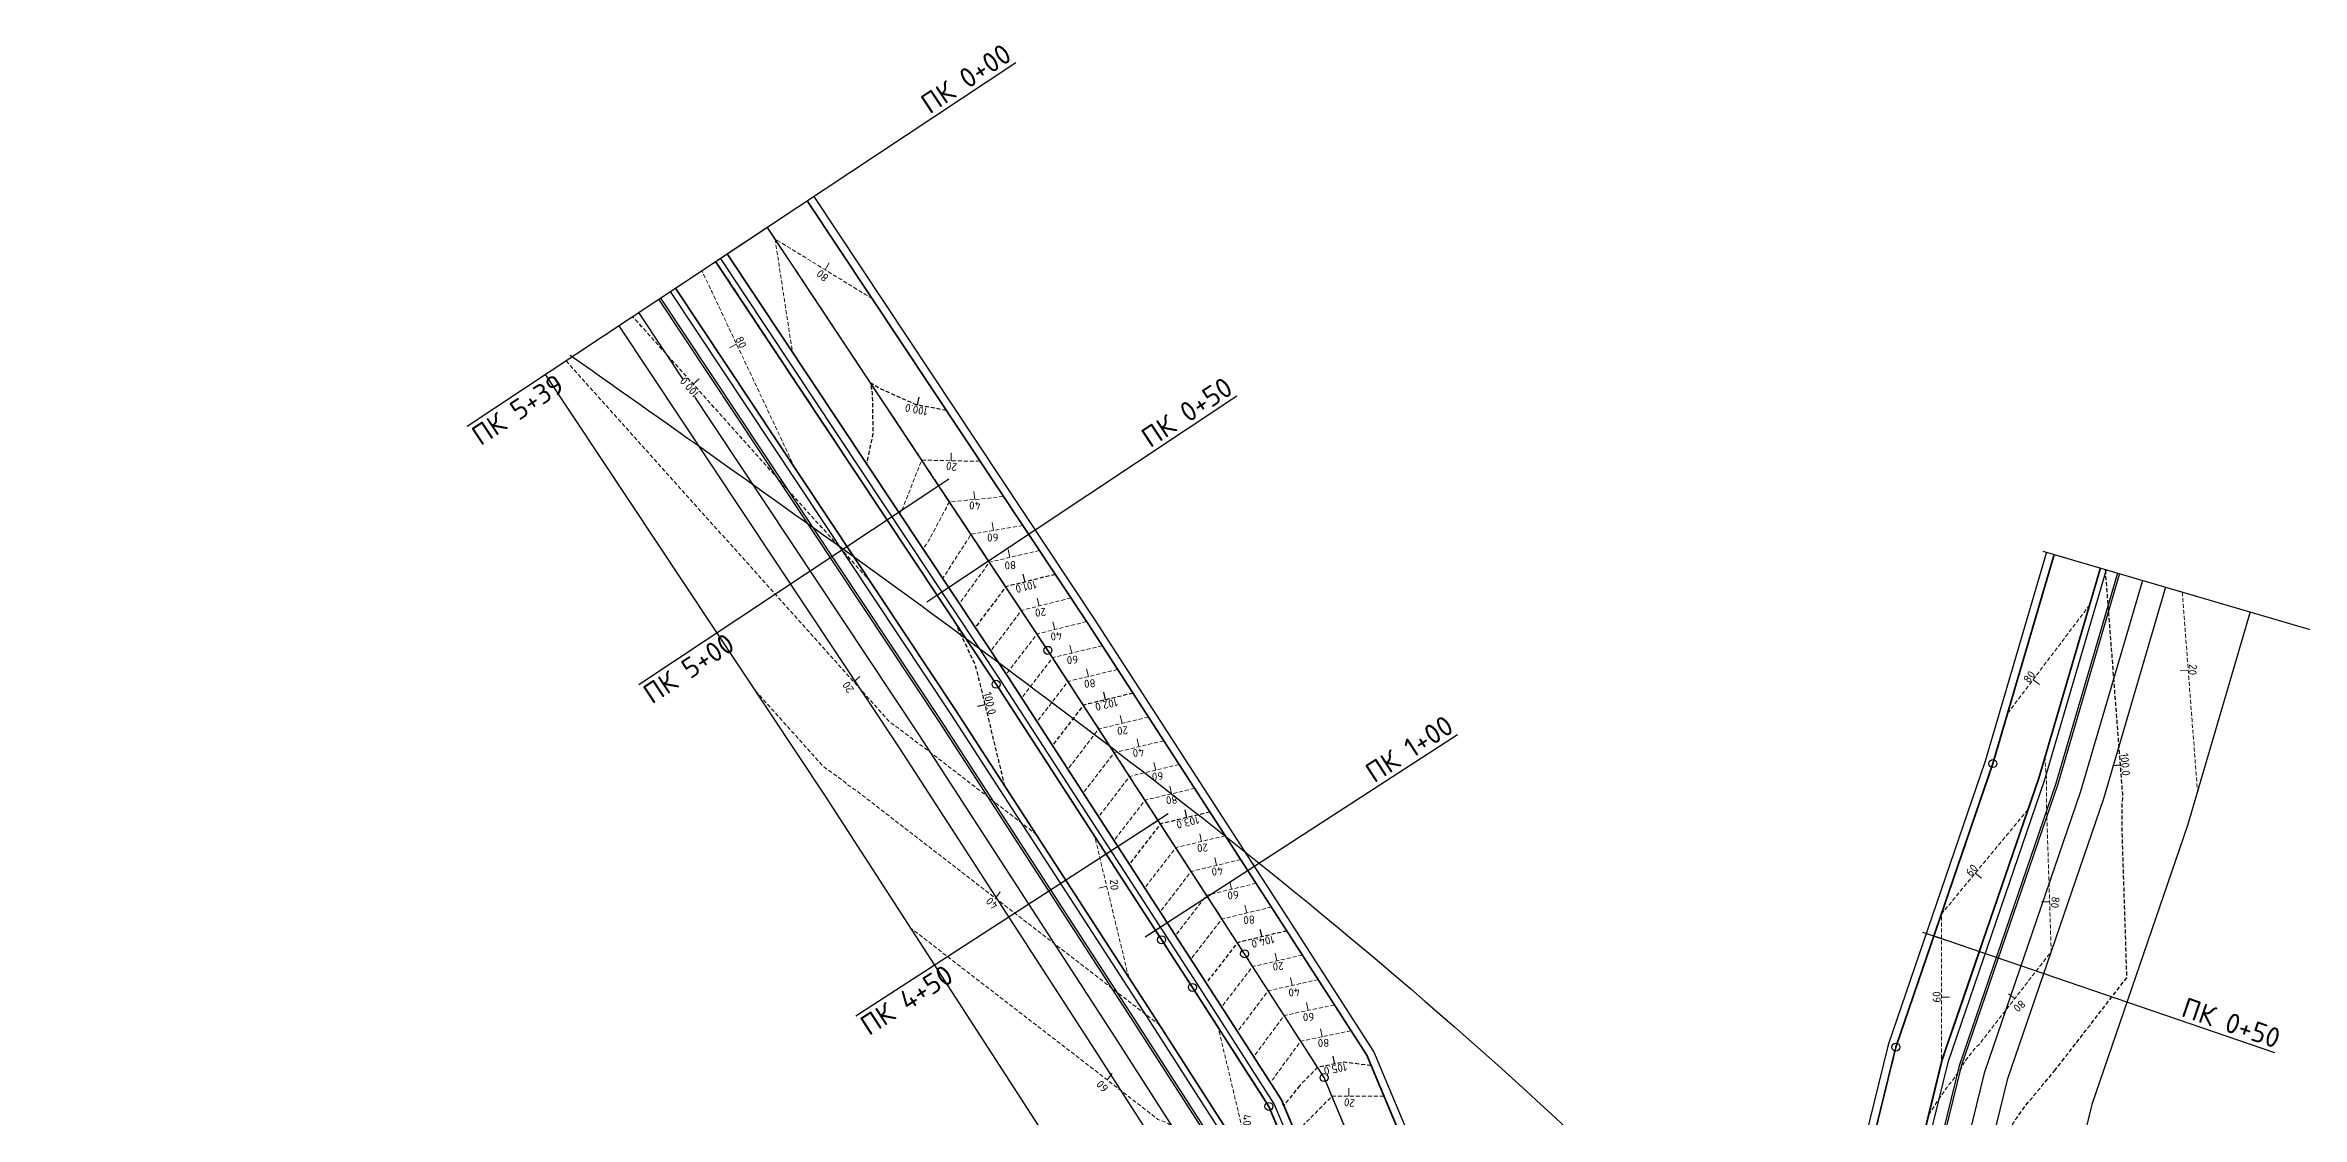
# Model space of a CAD drawing. Header units: metres. Extents: x 3746 to 7161, y 2134 to 3394.
# Drawn here: x 4019.7 to 4301.7, y 2498.9 to 2632.8 of the extents above; entities that cross this region are included whole.
import ezdxf

# ---------------------------------------------------------------- set-up
doc = ezdxf.new("R2010")
doc.units = ezdxf.units.M
for name, pattern in [('ACAD_ISO04W100', [30, 24, -3, 0, -3]), ('CENTER', [2, 1.25, -0.25, 0.25, -0.25]), ('DASHED', [0.75, 0.5, -0.25]), ('HIDDEN', [0.375, 0.25, -0.125])]:
    doc.linetypes.add(name, pattern=pattern)
for name, color, linetype in [('C-ROAD-CORR', 5, 'Continuous'), ('C-ROAD-LINE', 1, 'Continuous'), ('C-TOPO-MAJR', 9, 'Continuous'), ('C-TOPO-MAJR-N', 92, 'Continuous'), ('C-TOPO-MINR', 8, 'Continuous'), ('C-TOPO-MINR-N', 7, 'Continuous'), ('дорога', 7, 'Continuous'), ('Трасса съезд на бров.просп-C-ROAD-TEXT', 11, 'Continuous'), ('Трасса съезд на будивельныкив-C-ROAD-TEXT', 11, 'Continuous'), ('Трасса_естакада-C-ROAD-TEXT', 11, 'Continuous')]:
    doc.layers.add(name, color=color, linetype=linetype)
doc.layers.add('горизонталі', color=160, linetype='Continuous', lineweight=25)
doc.styles.add('СПДС', font='isocpeur.ttf')

# ---------------------------------------------------------------- blocks, each defined once
blk = doc.blocks.new('AeccTickCircle')
blk.add_circle((0, 0), 1)

msp = doc.modelspace()

# ---------------------------------------------------------------- linework, layer by layer
at = {"layer": 'C-ROAD-CORR', "color": 5, "linetype": 'Continuous', "lineweight": -3}
msp.add_polyline3d([(4276.565, 2567.48, 99.837), (4275.157, 2562.683, 99.799), (4273.748, 2557.885, 99.761), (4272.339, 2553.088, 99.723), (4270.931, 2548.29, 99.685), (4269.522, 2543.493, 99.647), (4268.891, 2541.343, 99.63), (4267.916, 2538.479, 99.61), (4266.296, 2533.748, 99.572), (4264.677, 2529.018, 99.534), (4263.057, 2524.288, 99.496), (4262.376, 2522.3, 99.48), (4261.437, 2519.557, 99.5), (4259.817, 2514.827, 99.534), (4258.197, 2510.097, 99.568), (4256.765, 2505.917, 99.599), (4256.701, 2505.656, 99.6), (4256.755, 2505.873, 99.603), (4255.564, 2501.017, 99.637), (4254.373, 2496.161, 99.671)], dxfattribs=at)
at = {"layer": 'C-ROAD-CORR', "color": 7, "linetype": 'HIDDEN', "lineweight": -3}
msp.add_polyline3d([(4276.565, 2567.48, 99.787), (4275.157, 2562.683, 99.749), (4273.748, 2557.885, 99.711), (4272.339, 2553.088, 99.673), (4270.931, 2548.29, 99.635), (4269.522, 2543.493, 99.597), (4268.891, 2541.343, 99.58), (4267.916, 2538.479, 99.56), (4266.296, 2533.748, 99.522), (4264.677, 2529.018, 99.484), (4263.057, 2524.288, 99.446), (4262.376, 2522.3, 99.43), (4261.437, 2519.557, 99.45), (4259.817, 2514.827, 99.484), (4258.197, 2510.097, 99.518), (4256.765, 2505.917, 99.549), (4256.701, 2505.656, 99.55), (4256.755, 2505.873, 99.553), (4255.564, 2501.017, 99.587), (4254.373, 2496.161, 99.621)], dxfattribs=at)
at = {"layer": 'C-ROAD-LINE', "color": 7, "linetype": 'CENTER', "lineweight": 30, "flags": 128}
for points in [[(4240.522, 2336.545), (4212.521, 2412.326), (4202.508, 2443.828), (4189.783, 2479.391), (4179.544, 2503.805), (4169.608, 2519.27), (4145.038, 2557.189), (4109.967, 2610.041)], [(4103.506, 2605.762), (4138.554, 2552.945), (4159.232, 2521.032), (4163.093, 2515.073), (4172.656, 2500.19), (4182.553, 2476.59), (4195.162, 2441.353), (4205.226, 2409.713), (4207.898, 2397.016), (4207.891, 2372.924)], [(4270.808, 2569.17), (4263.134, 2543.033), (4251.002, 2507.607), (4242.278, 2472.036), (4235.791, 2445.353), (4228.555, 2411.332)]]:
    msp.add_lwpolyline(points, dxfattribs=at)
at = {"layer": 'C-TOPO-MAJR-N', "color": 7, "linetype": 'DASHED', "lineweight": 30, "flags": 128}
for points, elevation in [([(4122.849, 2565.761), (4120.137, 2568.784), (4120.133, 2568.789), (4120.132, 2568.789), (4120.024, 2568.91), (4116.762, 2572.546), (4116.758, 2572.55), (4116.758, 2572.55), (4113.738, 2575.916), (4113.387, 2576.307), (4113.387, 2576.308), (4113.383, 2576.312), (4113.005, 2576.734), (4110.013, 2580.069), (4110.009, 2580.072), (4110.009, 2580.073), (4109.495, 2580.646), (4106.638, 2583.83), (4106.638, 2583.831), (4106.634, 2583.835), (4105.985, 2584.558), (4103.264, 2587.592), (4103.261, 2587.595), (4103.26, 2587.596), (4102.476, 2588.47), (4099.889, 2591.353), (4099.886, 2591.356), (4099.885, 2591.357), (4098.966, 2592.382), (4096.515, 2595.114), (4096.512, 2595.118), (4096.511, 2595.119), (4094.241, 2597.649), (4093.14, 2598.876)], 100), ([(4132.356, 2587.154), (4130.303, 2587.548), (4128.559, 2587.882), (4126.864, 2588.633), (4124.024, 2589.892), (4123.282, 2590.348), (4123.256, 2590.364), (4123.147, 2590.431), (4122.864, 2590.605), (4122.934, 2590.15), (4123.058, 2589.339), (4123.07, 2589.26), (4123.126, 2586.154), (4123.16, 2584.3), (4122.356, 2580.52)], 100), ([(4145.943, 2566.678), (4140.109, 2565.213), (4139.77, 2565.128), (4139.559, 2564.849), (4135.944, 2560.043)], 101), ([(4270.835, 2504.647), (4271.011, 2504.874), (4271.482, 2505.482), (4271.512, 2505.52), (4271.522, 2505.533), (4271.677, 2505.733), (4272.13, 2506.317), (4272.63, 2506.962), (4272.778, 2507.152), (4272.92, 2507.336), (4273.426, 2507.987), (4273.95, 2508.663), (4274.074, 2508.822), (4274.193, 2508.976), (4274.721, 2509.658), (4274.754, 2509.7), (4274.761, 2509.709), (4275.275, 2510.372), (4275.369, 2510.493), (4275.466, 2510.617), (4276.017, 2511.328), (4276.588, 2512.065), (4276.665, 2512.163), (4277.248, 2512.915), (4277.312, 2512.998), (4277.908, 2513.766), (4277.96, 2513.833), (4277.997, 2513.881), (4278, 2513.885), (4278.047, 2513.945), (4278.608, 2514.669), (4278.647, 2514.719), (4279.256, 2515.504), (4279.861, 2516.284), (4279.878, 2516.306), (4279.877, 2516.347), (4279.876, 2516.348), (4279.876, 2516.378), (4279.842, 2517.417), (4279.841, 2517.468), (4279.808, 2518.486), (4279.806, 2518.547), (4279.806, 2518.552), (4279.804, 2518.621), (4279.774, 2519.555), (4279.743, 2520.511), (4279.739, 2520.623), (4279.736, 2520.74), (4279.705, 2521.692), (4279.676, 2522.607), (4279.671, 2522.761), (4279.666, 2522.921), (4279.637, 2523.83), (4279.635, 2523.884), (4279.634, 2523.895), (4279.629, 2524.067), (4279.602, 2524.898), (4279.596, 2525.102), (4279.568, 2525.967), (4279.541, 2526.799), (4279.534, 2527.036), (4279.526, 2527.283), (4279.499, 2528.105), (4279.474, 2528.894), (4279.465, 2529.173), (4279.465, 2529.191), (4279.463, 2529.239), (4279.44, 2529.96), (4279.431, 2530.242), (4279.407, 2530.99), (4279.397, 2531.311), (4279.373, 2532.038), (4279.362, 2532.38), (4279.34, 2533.086), (4279.328, 2533.448), (4279.316, 2533.826), (4279.294, 2534.517), (4279.293, 2534.541), (4279.292, 2534.583), (4279.297, 2535.223), (4279.295, 2535.598), (4279.293, 2536.012), (4279.29, 2536.656), (4279.287, 2537.277), (4279.285, 2537.714), (4279.285, 2537.753), (4279.285, 2537.806), (4279.383, 2538.802), (4279.351, 2539.223), (4279.314, 2539.702), (4279.269, 2540.289), (4279.257, 2540.451), (4279.242, 2540.639), (4279.214, 2541.016), (4279.188, 2541.355), (4279.148, 2541.878), (4279.106, 2542.422), (4279.066, 2542.944), (4279.024, 2543.488), (4278.981, 2544.054), (4278.943, 2544.554), (4278.906, 2545.035), (4278.861, 2545.62), (4278.849, 2545.773), (4278.834, 2545.97), (4278.803, 2546.381), (4278.779, 2546.686), (4278.731, 2547.317), (4278.698, 2547.753), (4278.648, 2548.405), (4278.616, 2548.819), (4278.564, 2549.493), (4278.534, 2549.885), (4278.481, 2550.581), (4278.453, 2550.951), (4278.444, 2551.069), (4278.426, 2551.301), (4278.408, 2551.537), (4278.371, 2552.017), (4278.315, 2552.757), (4278.29, 2553.083), (4278.231, 2553.844), (4278.208, 2554.15), (4278.148, 2554.932), (4278.126, 2555.216), (4278.105, 2555.488), (4278.045, 2556.282), (4278.024, 2556.549), (4278.018, 2556.631), (4278.005, 2556.797), (4277.963, 2557.348), (4277.898, 2558.196), (4277.881, 2558.414), (4277.865, 2558.624), (4277.8, 2559.481), (4277.732, 2560.372), (4277.718, 2560.547), (4277.705, 2560.715), (4277.636, 2561.613), (4277.633, 2561.662), (4277.61, 2561.962), (4277.562, 2562.591), (4277.555, 2562.679), (4277.482, 2563.635), (4277.473, 2563.745), (4277.398, 2564.723), (4277.392, 2564.811), (4277.315, 2565.811), (4277.31, 2565.878), (4277.232, 2566.899), (4277.228, 2566.944), (4277.227, 2566.958), (4277.202, 2567.293)], 100), ([(4139.658, 2540.207), (4138.495, 2545.027), (4137.797, 2547.919), (4137.251, 2550.179), (4137.107, 2550.815), (4136.863, 2551.822), (4136.86, 2551.834), (4136.854, 2551.856), (4136.609, 2552.825), (4135.982, 2555.303), (4133.871, 2559.782), (4133.828, 2559.874), (4133.513, 2560.542)], 100), ([(4155.664, 2551.825), (4155.591, 2551.808), (4149.474, 2550.343), (4148.299, 2548.816), (4145.593, 2545.3)], 102), ([(4165.281, 2536.983), (4160.229, 2535.774), (4159.091, 2535.501), (4156.655, 2532.335), (4155.21, 2530.458)], 103), ([(4174.909, 2522.12), (4174.309, 2521.979), (4173.925, 2521.889), (4173.624, 2521.818), (4173.545, 2521.8), (4173.496, 2521.805), (4173.484, 2521.802), (4170.161, 2521.007), (4168.708, 2520.659), (4165.678, 2516.749), (4165.713, 2516.767), (4165.705, 2516.757), (4165.655, 2516.692), (4165.432, 2516.432), (4165.19, 2516.121), (4164.813, 2515.634)], 104), ([(4185.422, 2505.303), (4182.012, 2505.717), (4182.012, 2505.717), (4181.339, 2505.587), (4178.729, 2505.074), (4176.494, 2502.798)], 105), ([(4248.143, 2470.76), (4248.456, 2471.249), (4248.46, 2471.254), (4248.463, 2471.259), (4248.801, 2471.787), (4248.806, 2471.794), (4249.03, 2472.144), (4249.047, 2472.169), (4249.601, 2473.033), (4249.628, 2473.075), (4250.172, 2473.923), (4250.209, 2473.981), (4250.742, 2474.813), (4251.257, 2475.615), (4251.313, 2475.703), (4251.347, 2475.756), (4251.654, 2476.235), (4251.857, 2476.55), (4251.883, 2476.592), (4252.378, 2477.363), (4252.454, 2477.482), (4252.533, 2477.605), (4253.025, 2478.372), (4253.499, 2479.111), (4253.595, 2479.261), (4253.695, 2479.417), (4254.166, 2480.151), (4254.44, 2480.578), (4254.507, 2480.684), (4254.554, 2480.756), (4254.736, 2481.041), (4255.18, 2481.733), (4255.307, 2481.93), (4255.439, 2482.135), (4255.878, 2482.82), (4256.02, 2483.041), (4256.448, 2483.71), (4256.601, 2483.947), (4257.019, 2484.599), (4257.262, 2484.979), (4257.36, 2485.132), (4257.522, 2485.383), (4257.59, 2485.489), (4257.983, 2486.102), (4258.16, 2486.379), (4258.543, 2486.976), (4258.731, 2487.269), (4259.104, 2487.85), (4259.301, 2488.158), (4259.664, 2488.724), (4259.872, 2489.048), (4260, 2489.247), (4260.213, 2489.58), (4260.354, 2489.8), (4260.443, 2489.938), (4260.785, 2490.472), (4261.013, 2490.827), (4261.249, 2491.195), (4261.584, 2491.717), (4261.906, 2492.22), (4262.154, 2492.607), (4262.467, 2493.094), (4262.725, 2493.496), (4262.907, 2493.781), (4263.066, 2494.029), (4263.187, 2494.216), (4263.296, 2494.386), (4263.574, 2494.819), (4263.866, 2495.276), (4264.148, 2495.716), (4264.437, 2496.165), (4264.709, 2496.59), (4265.007, 2497.055), (4265.269, 2497.464), (4265.578, 2497.945), (4265.768, 2498.241), (4265.92, 2498.477), (4266.059, 2498.677), (4266.166, 2498.83), (4266.522, 2499.341), (4266.779, 2499.71), (4267.147, 2500.239), (4270.835, 2504.647)], 100), ([(4176.494, 2502.798), (4174.508, 2500.298), (4174.322, 2500.628), (4174.358, 2500.451)], 105)]:
    msp.add_lwpolyline(points, dxfattribs=dict(at, elevation=elevation))
at = {"layer": 'C-TOPO-MINR-N', "color": 7, "linetype": 'DASHED', "lineweight": 5, "flags": 128}
for points, elevation in [([(4123.093, 2601.113), (4122.447, 2601.51), (4122.198, 2601.663), (4119.06, 2603.591), (4117.502, 2604.548), (4115.672, 2605.672), (4112.807, 2607.433), (4110.934, 2608.584), (4111.266, 2606.411), (4111.476, 2605.043), (4112.1, 2600.964), (4112.834, 2596.168), (4112.934, 2595.516), (4113.092, 2594.481)], 99.8), ([(4113.408, 2579.989), (4112.659, 2581.577), (4112.568, 2581.771), (4112.451, 2582.019), (4110.413, 2586.342), (4109.997, 2587.225), (4108.258, 2590.913), (4107.543, 2592.431), (4106.104, 2595.484), (4105.089, 2597.637), (4103.949, 2600.055), (4103.058, 2601.946), (4101.796, 2604.623), (4101.795, 2604.625), (4101.795, 2604.626)], 99.8), ([(4084.808, 2593.347), (4087.617, 2590.215), (4088.178, 2589.59), (4088.182, 2589.586), (4088.182, 2589.585), (4088.789, 2588.909), (4091.553, 2585.828), (4091.556, 2585.825), (4091.557, 2585.824), (4092.298, 2584.997), (4094.927, 2582.067), (4094.93, 2582.064), (4094.931, 2582.062), (4095.808, 2581.085), (4098.302, 2578.305), (4098.303, 2578.304), (4098.306, 2578.301), (4099.318, 2577.173), (4101.676, 2574.544), (4101.679, 2574.541), (4101.68, 2574.54), (4102.827, 2573.261), (4105.051, 2570.783), (4105.052, 2570.781), (4105.055, 2570.778), (4107.114, 2568.483), (4108.426, 2567.021), (4108.428, 2567.018), (4108.43, 2567.017), (4109.846, 2565.437), (4111.8, 2563.26), (4111.802, 2563.257), (4111.804, 2563.255), (4113.356, 2561.525), (4115.175, 2559.498), (4115.177, 2559.496), (4115.179, 2559.494), (4116.866, 2557.613), (4118.549, 2555.737), (4118.551, 2555.735), (4118.553, 2555.732), (4120.375, 2553.701), (4121.924, 2551.975), (4121.926, 2551.973), (4121.928, 2551.971), (4123.361, 2550.373), (4125.298, 2548.214), (4125.3, 2548.213), (4125.303, 2548.21), (4126.345, 2547.456), (4128.106, 2546.123), (4128.124, 2546.109), (4128.154, 2546.057), (4129.047, 2545.387), (4129.442, 2545.119), (4129.483, 2545.087), (4129.502, 2545.073), (4132.644, 2542.646), (4133.636, 2541.879), (4133.649, 2541.869), (4133.696, 2541.833), (4137.259, 2539.08), (4137.831, 2538.639), (4137.883, 2538.598), (4137.891, 2538.592), (4138.361, 2538.229), (4142.025, 2535.399), (4142.083, 2535.354), (4142.085, 2535.352), (4142.205, 2535.259), (4143.524, 2534.24)], 100.2), ([(4136.53, 2580.863), (4136.319, 2580.844), (4135.993, 2580.814), (4129.262, 2580.963), (4128.135, 2578.115), (4126.784, 2574.703), (4126.531, 2574.229)], 100.2), ([(4139.447, 2576.468), (4138.148, 2576.243), (4134.855, 2575.942), (4132.723, 2575.748), (4130.158, 2570.942), (4129.448, 2569.833)], 100.4), ([(4141.882, 2572.797), (4141.707, 2572.767), (4135.421, 2571.682), (4131.98, 2566.314), (4131.883, 2566.163)], 100.6), ([(4143.972, 2569.649), (4140.369, 2568.823), (4137.721, 2568.216), (4134.886, 2564.282), (4133.973, 2563.014)], 100.8), ([(4286.796, 2564.476), (4286.808, 2564.324), (4286.823, 2564.127), (4286.871, 2563.509), (4286.905, 2563.061), (4286.954, 2562.421), (4286.987, 2561.994), (4287.037, 2561.333), (4287.068, 2560.928), (4287.12, 2560.245), (4287.15, 2559.862), (4287.186, 2559.392), (4287.205, 2559.145), (4287.214, 2559.027), (4287.231, 2558.796), (4287.258, 2558.448), (4287.313, 2557.73), (4287.37, 2556.982), (4287.395, 2556.663), (4287.418, 2556.357), (4287.476, 2555.597), (4287.537, 2554.806), (4287.558, 2554.531), (4287.572, 2554.352), (4287.613, 2553.814), (4287.633, 2553.547), (4287.64, 2553.465), (4287.658, 2553.221), (4287.721, 2552.399), (4287.787, 2551.543), (4287.803, 2551.333), (4287.87, 2550.455), (4287.885, 2550.266), (4287.953, 2549.367), (4287.966, 2549.2), (4287.974, 2549.092), (4288.021, 2548.483), (4288.025, 2548.435), (4288.048, 2548.134), (4288.12, 2547.191), (4288.129, 2547.068), (4288.203, 2546.103), (4288.211, 2546.002), (4288.287, 2545.015), (4288.293, 2544.935), (4288.37, 2543.928), (4288.374, 2543.869), (4288.427, 2543.182), (4288.429, 2543.152), (4288.43, 2543.139), (4288.456, 2542.803), (4288.459, 2542.768), (4288.538, 2541.737), (4288.702, 2539.597)], 100.2), ([(4147.899, 2563.73), (4147.153, 2563.543), (4145.52, 2563.133), (4141.725, 2562.181), (4139.373, 2559.054), (4137.894, 2557.105), (4137.894, 2557.105)], 101.2), ([(4264.978, 2549.314), (4265.319, 2549.764), (4265.426, 2549.906), (4267.77, 2553.005), (4268.652, 2554.17), (4270.222, 2556.247), (4271.877, 2558.434), (4275.058, 2562.64), (4275.102, 2562.699), (4275.199, 2562.826)], 99.8), ([(4149.855, 2560.783), (4145.883, 2559.786), (4143.681, 2559.234), (4140.319, 2554.854), (4139.822, 2554.199), (4139.822, 2554.195)], 101.4), ([(4151.817, 2557.762), (4149.304, 2557.16), (4145.627, 2556.28), (4144.589, 2554.932), (4141.746, 2551.237)], 101.6), ([(4153.74, 2554.793), (4149.573, 2553.796), (4148.153, 2553.456), (4147.55, 2553.312), (4146.282, 2551.664), (4144.448, 2549.28), (4143.669, 2548.268)], 101.8), ([(4108.489, 2552.134), (4113.591, 2546.446), (4113.592, 2546.446), (4113.595, 2546.442), (4116.737, 2542.94), (4116.966, 2542.685), (4116.971, 2542.681), (4116.971, 2542.681), (4119.373, 2540.943), (4119.728, 2540.674), (4119.732, 2540.671), (4119.807, 2540.539), (4119.987, 2540.404), (4121.05, 2539.681), (4121.059, 2539.674), (4121.11, 2539.635), (4121.857, 2539.057), (4125.244, 2536.441), (4125.289, 2536.407), (4125.304, 2536.395), (4126.472, 2535.492), (4129.438, 2533.201), (4129.459, 2533.185), (4129.498, 2533.155), (4131.963, 2531.25), (4133.633, 2529.961), (4133.659, 2529.94), (4133.693, 2529.915), (4135.807, 2528.281), (4137.827, 2526.721), (4137.855, 2526.699), (4137.887, 2526.674), (4140.319, 2524.796), (4142.021, 2523.481), (4142.059, 2523.452), (4142.081, 2523.434), (4143.495, 2522.343), (4146.216, 2520.241), (4146.233, 2520.228), (4146.276, 2520.194), (4147.338, 2519.373), (4150.41, 2517.001), (4150.422, 2516.992), (4150.47, 2516.954), (4151.408, 2516.23), (4151.596, 2516.084), (4154.293, 2514.001), (4154.605, 2513.76), (4154.659, 2513.719), (4154.665, 2513.714), (4154.92, 2513.52), (4157.542, 2511.492), (4157.551, 2511.485), (4157.552, 2511.483), (4158.776, 2510.541), (4158.781, 2510.537), (4158.86, 2510.475), (4158.861, 2510.475), (4158.87, 2510.468), (4158.971, 2510.389)], 100.4), ([(4157.587, 2548.857), (4154.543, 2548.128), (4151.397, 2547.375), (4149.425, 2544.812), (4147.516, 2542.332)], 102.2), ([(4159.511, 2545.888), (4153.56, 2544.464), (4153.392, 2544.423), (4153.321, 2544.406), (4153.276, 2544.348), (4153.17, 2544.211), (4150.551, 2540.808), (4149.44, 2539.363)], 102.4), ([(4161.434, 2542.92), (4160.932, 2542.8), (4159.75, 2542.517), (4155.244, 2541.438), (4154.402, 2540.344), (4152.418, 2537.766), (4151.677, 2536.803), (4151.363, 2536.395)], 102.6), ([(4255.102, 2499.136), (4255.292, 2499.432), (4255.295, 2499.437), (4255.852, 2500.306), (4255.866, 2500.327), (4255.874, 2500.34), (4256.207, 2500.859), (4256.216, 2500.872), (4256.453, 2501.212), (4256.48, 2501.251), (4257.066, 2502.092), (4257.106, 2502.148), (4257.679, 2502.971), (4257.798, 2503.061), (4258.371, 2503.864), (4258.92, 2504.635), (4259.119, 2504.915), (4259.431, 2505.381), (4259.447, 2505.534), (4259.437, 2505.57), (4259.466, 2505.569), (4260.016, 2506.294), (4260.547, 2506.994), (4261.061, 2507.67), (4261.374, 2507.886), (4261.886, 2508.546), (4262.022, 2508.722), (4262.03, 2508.733), (4262.062, 2508.773), (4262.531, 2509.378), (4262.67, 2509.557), (4262.823, 2509.754), (4263.317, 2510.392), (4263.795, 2511.007), (4263.965, 2511.227), (4264.142, 2511.455), (4264.613, 2512.062), (4265.067, 2512.648), (4265.261, 2512.898), (4265.273, 2512.913), (4265.301, 2512.949), (4265.489, 2513.192), (4265.909, 2513.733), (4266.34, 2514.289), (4266.556, 2514.568), (4266.781, 2514.857), (4267.204, 2515.403), (4267.44, 2515.708), (4267.852, 2516.238), (4268.1, 2516.558), (4268.5, 2517.073), (4268.515, 2517.094), (4268.54, 2517.125), (4268.901, 2517.591), (4269.147, 2517.909), (4269.522, 2518.391), (4269.795, 2518.744), (4270.067, 2519.095), (4270.417, 2519.546), (4270.417, 2519.565), (4270.416, 2519.588), (4270.397, 2520.192), (4270.382, 2520.657), (4270.362, 2521.282), (4270.347, 2521.726), (4270.346, 2521.752), (4270.345, 2521.792), (4270.326, 2522.399), (4270.313, 2522.794), (4270.3, 2523.2), (4270.279, 2523.863), (4270.257, 2524.554), (4270.245, 2524.932), (4270.233, 2525.295), (4270.21, 2526.001), (4270.187, 2526.735), (4270.176, 2527.069), (4270.175, 2527.09), (4270.174, 2527.135), (4270.151, 2527.845), (4270.142, 2528.138), (4270.117, 2528.916), (4270.107, 2529.207), (4270.098, 2529.487), (4270.073, 2530.276), (4270.047, 2531.097), (4270.039, 2531.344), (4270.031, 2531.583), (4270.005, 2532.413), (4270.003, 2532.465), (4270.003, 2532.479), (4269.996, 2532.682), (4269.97, 2533.482), (4269.964, 2533.678), (4269.936, 2534.551), (4269.93, 2534.726), (4269.902, 2535.619), (4269.897, 2535.774), (4269.868, 2536.688), (4269.837, 2537.639), (4269.833, 2537.757), (4269.831, 2537.816), (4269.831, 2537.823), (4269.832, 2537.93), (4269.828, 2538.819), (4269.823, 2539.8), (4269.823, 2539.877), (4269.823, 2539.951), (4269.818, 2540.935), (4269.818, 2541.023), (4269.818, 2541.028), (4269.827, 2541.116), (4269.756, 2542.04), (4269.675, 2543.092), (4269.674, 2543.106), (4269.648, 2543.453), (4269.647, 2543.456), (4269.647, 2543.461), (4269.619, 2543.823)], 99.8), ([(4163.358, 2539.951), (4159.782, 2539.095), (4157.167, 2538.47), (4155.528, 2536.34), (4153.287, 2533.426)], 102.8), ([(4267.509, 2537.289), (4264.956, 2534.207), (4262.975, 2531.817), (4261.544, 2530.091), (4260.382, 2528.688), (4258.133, 2525.974), (4256.699, 2524.244), (4256.699, 2521.18), (4256.699, 2519.957), (4256.698, 2515.895), (4256.697, 2513.636), (4256.697, 2510.61), (4256.696, 2506.018), (4256.696, 2505.941), (4256.696, 2505.938), (4256.696, 2505.934), (4256.761, 2505.901)], 99.6), ([(4155.123, 2516.34), (4154.773, 2517.79), (4154.699, 2518.095), (4154.661, 2518.254), (4154.348, 2519.552), (4153.562, 2522.809), (4153.104, 2524.704), (4152.6, 2526.793), (4151.861, 2529.856), (4151.639, 2530.778), (4150.879, 2533.923)], 100.2), ([(4167.204, 2534.015), (4163.738, 2533.185), (4161.014, 2532.533), (4160.505, 2531.871), (4159.306, 2530.313), (4157.781, 2528.331), (4157.133, 2527.49)], 103.2), ([(4169.128, 2531.046), (4168.538, 2530.905), (4162.938, 2529.564), (4161.632, 2527.867), (4159.057, 2524.521)], 103.4), ([(4171.051, 2528.078), (4168.215, 2527.399), (4164.861, 2526.596), (4162.758, 2523.863), (4160.98, 2521.553)], 103.6), ([(4172.975, 2525.109), (4171.377, 2524.727), (4167.725, 2523.853), (4167.065, 2523.695), (4166.784, 2523.627), (4166.609, 2523.399), (4166.195, 2522.861), (4162.899, 2518.591)], 103.8), ([(4172.273, 2485.59), (4170.212, 2488.291), (4170.209, 2488.294), (4170.147, 2488.363), (4169.389, 2489.2), (4169.335, 2489.26), (4166.948, 2491.9), (4166.592, 2492.294), (4166.291, 2492.357), (4165.583, 2493.105), (4163.7, 2494.583), (4163.582, 2494.676), (4163.562, 2494.691), (4162.914, 2495.363), (4162.744, 2495.869), (4159.871, 2498.199), (4158.811, 2498.557), (4158.784, 2498.579), (4158.732, 2498.619), (4157.173, 2499.833), (4154.629, 2501.814), (4154.585, 2501.848), (4154.55, 2501.875), (4152.436, 2503.521), (4150.447, 2505.07), (4150.405, 2505.103), (4150.368, 2505.132), (4149.713, 2505.619), (4149.155, 2506.05), (4149.138, 2506.08), (4149.134, 2506.083), (4147.937, 2507.008), (4146.272, 2508.276), (4146.235, 2508.305), (4146.212, 2508.323), (4144.205, 2509.873), (4143.204, 2510.646), (4142.408, 2511.261), (4142.078, 2511.516), (4142.061, 2511.53), (4142.018, 2511.563), (4140.94, 2512.395), (4137.884, 2514.756), (4137.872, 2514.765), (4137.824, 2514.803), (4137.097, 2515.364), (4133.689, 2517.997), (4133.635, 2518.038), (4133.629, 2518.043), (4129.532, 2521.208), (4129.495, 2521.237), (4129.494, 2521.237), (4129.435, 2521.283), (4129.409, 2521.303), (4127.933, 2522.443)], 100.6), ([(4176.839, 2519.117), (4172.29, 2518.066), (4170.628, 2517.682), (4168.452, 2514.854), (4166.743, 2512.631)], 104.2), ([(4178.819, 2516.035), (4176.594, 2515.545), (4172.571, 2514.659), (4170.092, 2511.368), (4168.723, 2509.549)], 104.4), ([(4180.844, 2512.883), (4179.709, 2512.648), (4177.248, 2512.138), (4175.393, 2511.729), (4174.57, 2511.548), (4174.062, 2510.874), (4172.919, 2509.357), (4170.748, 2506.397)], 104.6), ([(4169.192, 2492.934), (4169.095, 2494.581), (4169.283, 2496.842), (4169.191, 2497.964), (4169.106, 2498.323), (4169.063, 2498.504), (4168.958, 2498.947), (4168.896, 2499.206), (4168.231, 2502.009), (4167.673, 2504.363), (4167.367, 2505.651), (4166.449, 2509.52), (4166.421, 2509.639), (4166.325, 2510.044)], 100.4), ([(4182.922, 2509.649), (4182.493, 2509.565), (4178.476, 2508.732), (4176.625, 2508.348), (4173.08, 2503.517), (4172.798, 2503.205), (4172.802, 2503.187)], 104.8), ([(4187.021, 2501.489), (4182.556, 2501.476), (4180.523, 2501.47), (4179.094, 2500.024), (4175.955, 2496.848)], 105.2)]:
    msp.add_lwpolyline(points, dxfattribs=dict(at, elevation=elevation))
at = {"layer": 'C-TOPO-MINR-N', "color": 1, "linetype": 'DASHED', "lineweight": 5, "elevation": 99.6, "flags": 128}
msp.add_lwpolyline([(4256.703, 2505.665), (4256.696, 2505.657), (4256.696, 2505.653), (4256.698, 2505.642)], dxfattribs=at)
at = {"layer": 'дорога', "lineweight": 35, "ltscale": 0.5}
for points in [[(4218.146, 2414.411), (4208.191, 2445.754), (4195.375, 2481.569), (4184.872, 2506.614), (4174.647, 2522.528), (4150.053, 2560.485), (4114.963, 2613.364)], [(4206.89, 2410.251), (4196.82, 2441.913), (4184.185, 2477.224), (4174.211, 2501.008), (4164.564, 2516.022), (4140.018, 2553.905), (4104.965, 2606.729)]]:
    msp.add_lwpolyline(points, dxfattribs=at)
at = {"layer": 'дорога', "ltscale": 0.5}
for points in [[(4219.099, 2414.713), (4209.139, 2446.074), (4196.308, 2481.931), (4185.76, 2507.081), (4175.487, 2523.07), (4150.889, 2561.033), (4115.797, 2613.917)], [(4205.952, 2409.905), (4195.873, 2441.593), (4183.252, 2476.862), (4173.322, 2500.54), (4163.723, 2515.48), (4139.181, 2553.356), (4104.131, 2606.176)]]:
    msp.add_lwpolyline(points, dxfattribs=at)
at = {"layer": 'дорога', "linetype": 'ACAD_ISO04W100'}
msp.add_lwpolyline([(4212.518, 2412.331), (4202.506, 2443.834), (4189.78, 2479.396), (4179.541, 2503.811), (4169.605, 2519.275), (4145.035, 2557.195), (4109.964, 2610.047)], dxfattribs=at)
at = {"layer": 'дорога', "color": 7}
msp.add_lwpolyline([(4395.89, 2423.647), (4404.827, 2405.568, -0.392329), (4388.301, 2366.689), (4282.244, 2318.985), (4282.244, 2318.985, -0.4337263), (4240.522, 2336.545), (4240.522, 2336.545), (4212.521, 2412.326), (4202.508, 2443.828), (4189.783, 2479.391), (4179.544, 2503.805), (4169.608, 2519.27), (4145.038, 2557.189), (4109.967, 2610.041)], format="xyb", dxfattribs=at)
at = {"layer": 'дорога', "lineweight": 35, "ltscale": 0.5}
msp.add_lwpolyline([(4198.23, 2357.596), (4198.23, 2357.596, 0.2886609), (4207.891, 2372.924), (4207.898, 2397.016), (4205.226, 2409.713), (4195.162, 2441.353), (4182.553, 2476.59), (4172.656, 2500.19), (4163.093, 2515.073), (4138.554, 2552.945), (4103.506, 2605.762)], format="xyb", dxfattribs=at)
at = {"layer": 'дорога', "ltscale": 0.5}
msp.add_lwpolyline([(3977.755, 2257.818), (4106.114, 2319.428, 0.0243199), (4107.567, 2320.214), (4133.647, 2336.017, -0.0245951), (4135.118, 2336.812), (4189.916, 2363.04, 0.2913645), (4199.576, 2378.538), (4199.407, 2396.091), (4196.996, 2407.544), (4187.108, 2438.632), (4174.627, 2473.513), (4165.104, 2496.219), (4155.951, 2510.465), (4131.446, 2548.284), (4096.424, 2601.062)], format="xyb", dxfattribs=at)
at = {"layer": 'дорога'}
for points in [[(4096.632, 2601.2), (4131.655, 2548.421), (4156.161, 2510.601), (4165.326, 2496.336), (4174.86, 2473.603), (4187.345, 2438.712), (4197.238, 2407.608), (4199.656, 2396.118), (4199.828, 2378.378, -0.2913645), (4190.168, 2362.879), (4135.209, 2336.575, 0.0245909), (4133.739, 2335.78), (4107.709, 2320.008, -0.0243103), (4106.256, 2319.222), (3977.863, 2257.593)], [(3978.512, 2256.24), (4107.105, 2317.986, 0.024423), (4108.564, 2318.776), (4134.256, 2334.363, -0.0247356), (4135.735, 2335.163), (4191.677, 2361.939, 0.2913645), (4201.337, 2377.437), (4201.155, 2396.282), (4198.691, 2407.991), (4188.766, 2439.192), (4176.259, 2474.146), (4166.659, 2497.037), (4157.421, 2511.414), (4132.909, 2549.243), (4097.882, 2602.03)], [(4091.424, 2597.744), (4126.428, 2544.994), (4150.909, 2507.212), (4159.773, 2493.416), (4169.031, 2471.34), (4181.423, 2436.711), (4191.187, 2406.013), (4193.413, 2395.438), (4193.54, 2382.297, -0.2913645), (4183.88, 2366.799), (4132.679, 2342.293, 0.0243014), (4131.226, 2341.508), (4104.278, 2325.223, -0.0275272), (4102.626, 2324.345), (3868.822, 2216.123), (3853.475, 2209.325)], [(3849.02, 2219.382), (3864.366, 2226.181), (4096.327, 2333.372, 0.0283861), (4098.029, 2334.279), (4125.283, 2350.854, -0.0250027), (4126.777, 2351.663), (4172.813, 2373.697, 0.2913644), (4182.472, 2389.195), (4182.424, 2394.24), (4180.537, 2403.206), (4171, 2433.19), (4158.774, 2467.357), (4150, 2488.277), (4141.666, 2501.248), (4117.23, 2538.962), (4082.259, 2591.662)], [(4295.275, 2561.987), (4287.442, 2535.307), (4275.498, 2500.43), (4275.498, 2500.43), (4255.885, 2420.159, 0.6263147), (4262.816, 2414.423), (4302.158, 2432.358, -0.032586), (4304.227, 2433.143), (4325.076, 2439.534, 0.0342819), (4327.251, 2440.367), (4343.727, 2448.014), (4487.567, 2512.752), (4588.811, 2554.482), (4597.059, 2558.136)]]:
    msp.add_lwpolyline(points, format="xyb", dxfattribs=at)
at = {"layer": 'дорога', "lineweight": 35}
msp.add_lwpolyline([(4098.507, 2602.444), (4133.537, 2549.655), (4158.052, 2511.82), (4167.325, 2497.387), (4176.958, 2474.418), (4189.477, 2439.432), (4199.417, 2408.182), (4201.904, 2396.363), (4202.092, 2376.967, -0.2913645), (4192.432, 2361.469), (4135.224, 2334.088)], format="xyb", dxfattribs=at)
at = {"layer": 'дорога'}
for points in [[(4195.569, 2399.758), (4194.092, 2406.779), (4184.265, 2437.671), (4171.829, 2472.426), (4162.438, 2494.817), (4153.43, 2508.839), (4128.937, 2546.639), (4093.924, 2599.403)], [(4269.849, 2569.452), (4262.181, 2543.336), (4250.042, 2507.889), (4241.308, 2472.28)], [(4277.285, 2567.269), (4269.569, 2540.988), (4257.486, 2505.706), (4248.835, 2470.434)], [(4278.724, 2566.846), (4270.998, 2540.533), (4258.927, 2505.284), (4250.292, 2470.077)], [(4278.964, 2566.776), (4271.237, 2540.458), (4259.167, 2505.213), (4250.535, 2470.017)], [(4281.842, 2565.931), (4274.097, 2539.549), (4262.049, 2504.368), (4253.448, 2469.303)], [(4284.721, 2565.085), (4276.956, 2538.64), (4264.93, 2503.523), (4256.362, 2468.588)]]:
    msp.add_lwpolyline(points, dxfattribs=at)
at = {"layer": 'дорога', "color": 7, "lineweight": 18}
msp.add_lwpolyline([(4270.808, 2569.17), (4270.808, 2569.17), (4263.134, 2543.033), (4251.002, 2507.607), (4242.278, 2472.036), (4235.791, 2445.353), (4228.555, 2411.332, 0.6132647), (4260.432, 2385.547), (4266.274, 2388.156)], format="xyb", dxfattribs=at)
at = {"layer": 'дорога', "lineweight": 35}
for points in [[(4270.808, 2569.17), (4263.134, 2543.033), (4251.002, 2507.607), (4242.279, 2472.042)], [(4276.565, 2567.48), (4268.854, 2541.215), (4256.765, 2505.917), (4248.107, 2470.613)]]:
    msp.add_lwpolyline(points, dxfattribs=at)
at = {"layer": 'Трасса съезд на бров.просп-C-ROAD-TEXT', "color": 1, "linetype": 'Continuous', "lineweight": -3}
for p, q in [((4103.506, 2605.762), (4141.002, 2630.643)), ((4131.152, 2564.1), (4168.648, 2588.981)), ((4158.463, 2522.219), (4196.229, 2546.689))]:
    msp.add_line(p, q, dxfattribs=at)
at = {"layer": 'Трасса съезд на бров.просп-C-ROAD-TEXT', "color": 1, "linetype": 'Continuous', "lineweight": 30}
for p, q in [((4102.257, 2604.932), (4104.756, 2606.591)), ((4129.902, 2563.27), (4132.402, 2564.929)), ((4157.205, 2521.403), (4159.722, 2523.034))]:
    msp.add_line(p, q, dxfattribs=at)
at = {"layer": 'Трасса съезд на будивельныкив-C-ROAD-TEXT', "color": 1, "linetype": 'Continuous', "lineweight": 30}
for p, q in [((4269.369, 2569.593), (4272.247, 2568.748)), ((4254.341, 2521.987), (4257.179, 2521.015))]:
    msp.add_line(p, q, dxfattribs=at)
at = {"layer": 'Трасса съезд на будивельныкив-C-ROAD-TEXT', "color": 1, "linetype": 'Continuous', "lineweight": -3}
for p, q in [((4270.808, 2569.17), (4313.986, 2556.493)), ((4255.76, 2521.501), (4298.333, 2506.922))]:
    msp.add_line(p, q, dxfattribs=at)
at = {"layer": 'Трасса_естакада-C-ROAD-TEXT', "color": 1, "linetype": 'Continuous', "lineweight": -3}
for p, q in [((4109.967, 2610.041), (4072.471, 2585.16)), ((4131.389, 2577.759), (4093.893, 2552.878)), ((4158.803, 2535.945), (4121.038, 2511.475))]:
    msp.add_line(p, q, dxfattribs=at)
at = {"layer": 'Трасса_естакада-C-ROAD-TEXT', "color": 1, "linetype": 'Continuous', "lineweight": 30}
for p, q in [((4111.216, 2610.871), (4108.717, 2609.212)), ((4132.638, 2578.588), (4130.139, 2576.929)), ((4160.062, 2536.761), (4157.544, 2535.129))]:
    msp.add_line(p, q, dxfattribs=at)

# ---------------------------------------------------------------- block references
at = {"layer": 'Трасса съезд на бров.просп-C-ROAD-TEXT', "color": 2, "linetype": 'Continuous', "lineweight": -3, "xscale": 0.5000000000000001, "yscale": 0.5000000000000001, "zscale": 0.5000000000000001}
for p, rotation in [((4138.554, 2552.945), 303.5671180822363), ((4159.232, 2521.032), 302.941543481275), ((4163.093, 2515.073), 302.9415434812772), ((4172.656, 2500.19), 302.7204084521265)]:
    msp.add_blockref('AeccTickCircle', p, dxfattribs=dict(at, rotation=rotation))
at = {"layer": 'Трасса съезд на будивельныкив-C-ROAD-TEXT', "color": 2, "linetype": 'Continuous', "lineweight": -3}
for p, xscale, yscale, zscale, rotation in [((4263.134, 2543.033), 0.5, 0.5, 0.5, 253.6375291523295), ((4251.002, 2507.607), 0.5000000000000001, 0.5000000000000001, 0.5000000000000001, 251.0954994388829)]:
    msp.add_blockref('AeccTickCircle', p, dxfattribs=dict(at, xscale=xscale, yscale=yscale, zscale=zscale, rotation=rotation))
at = {"layer": 'Трасса_естакада-C-ROAD-TEXT', "color": 2, "linetype": 'Continuous', "lineweight": -3, "xscale": 0.5000000000000001, "yscale": 0.5000000000000001, "zscale": 0.5000000000000001}
for p, rotation in [((4145.038, 2557.189), 122.9415434812748), ((4169.608, 2519.27), 122.7204084521294), ((4179.544, 2503.805), 112.7524701622063)]:
    msp.add_blockref('AeccTickCircle', p, dxfattribs=dict(at, rotation=rotation))

# ---------------------------------------------------------------- texts
at = {"layer": 'Трасса съезд на бров.просп-C-ROAD-TEXT', "color": 1, "linetype": 'Continuous', "lineweight": -3, "char_height": 2.5, "attachment_point": 9, "style": 'СПДС'}
for s, insert, rotation in [('ПК{\\fISOCPEUR|b0|i0|c204|p34; }0+00', (4140.726, 2631.059), 33.5671), ('ПК{\\fISOCPEUR|b0|i0|c204|p34; }0+50', (4168.371, 2589.397), 33.5671), ('ПК{\\fISOCPEUR|b0|i0|c204|p34; }1+00', (4195.957, 2547.108), 32.94152)]:
    msp.add_mtext(s, dxfattribs=dict(at, insert=insert, rotation=rotation))
at = {"layer": 'Трасса съезд на будивельныкив-C-ROAD-TEXT', "color": 1, "linetype": 'Continuous', "lineweight": -3, "insert": (4298.495, 2507.395), "char_height": 2.5, "attachment_point": 9, "rotation": 341.09548, "style": 'СПДС'}
msp.add_mtext('ПК{\\fISOCPEUR|b0|i0|c204|p34; }0+50', dxfattribs=at)
at = {"layer": 'Трасса_естакада-C-ROAD-TEXT', "color": 1, "linetype": 'Continuous', "lineweight": -3, "char_height": 2.5, "attachment_point": 1, "style": 'СПДС'}
for s, insert, rotation in [('ПК{\\fISOCPEUR|b0|i0|c204|p34; }5+39', (4072.747, 2584.744), 33.5671), ('ПК{\\fISOCPEUR|b0|i0|c204|p34; }5+00', (4094.169, 2552.461), 33.5671), ('ПК{\\fISOCPEUR|b0|i0|c204|p34; }4+50', (4121.31, 2511.055), 32.94152)]:
    msp.add_mtext(s, dxfattribs=dict(at, insert=insert, rotation=rotation))

# ---------------------------------------------------------------- next in the draw order: texts
at = {"layer": 'C-TOPO-MAJR', "color": 7, "linetype": 'Continuous', "lineweight": -3, "char_height": 1, "attachment_point": 5, "style": 'СПДС', "bg_fill": 3, "box_fill_scale": 1, "bg_fill_color": 256, "bg_fill_true_color": 13158600, "bg_fill_transparency": 0}
for s, insert, width, rotation in [('100.0', (4100.259, 2590.042, 100), 2.727, 131.89678), ('100.0', (4128.587, 2587.266, 100), 2.727, 169.14328), ('101.0', (4142.286, 2565.141, 101), 2.525, 194.08796), ('100.0', (4137.777, 2550.575, 100), 2.727, 282.80125), ('102.0', (4152.346, 2550.414, 102), 2.727, 193.46238), ('100.0', (4279.668, 2542.934, 100), 2.727, 274.37863), ('103.0', (4162.502, 2535.701, 103), 2.727, 193.46238), ('104.0', (4171.889, 2520.804, 104), 2.828, 193.46238), ('105.0', (4180.953, 2504.9, 105), 2.727, 191.13126)]:
    msp.add_mtext(s, dxfattribs=dict(at, insert=insert, width=width, rotation=rotation))
at = {"layer": 'C-TOPO-MINR', "color": 7, "linetype": 'Continuous', "lineweight": -3, "char_height": 1, "attachment_point": 5, "style": 'СПДС', "bg_fill": 3, "box_fill_scale": 1, "bg_fill_color": 256, "bg_fill_true_color": 13158600, "bg_fill_transparency": 0}
for s, insert, width, rotation in [('80', (4116.871, 2604.005, 99.8), 1.212, 139.43261), ('80', (4106.674, 2595.683, 99.8), 1.212, 295.23746), ('20', (4132.99, 2580.157, 100.2), 1.212, 169.73297), ('40', (4135.898, 2575.273, 100.4), 1.313, 176.22131), ('60', (4138.138, 2571.285, 100.6), 1.212, 180.7952), ('20', (4144.103, 2561.937, 101.2), 1.212, 185.08796), ('40', (4146.075, 2558.956, 101.4), 1.313, 185.08796), ('60', (4148.087, 2555.994, 101.6), 1.212, 184.46238), ('20', (4288.113, 2554.775, 100.2), 1.212, 265.37863), ('20', (4120.061, 2552.585, 100.2), 1.212, 122.89677), ('80', (4267.678, 2553.878, 99.8), 1.212, 52.89643), ('20', (4154.359, 2547.17, 102.2), 1.212, 184.46238), ('40', (4156.336, 2544.406, 102.4), 1.313, 184.46238), ('60', (4158.723, 2541.444, 102.6), 1.212, 184.46238), ('20', (4164.352, 2532.505, 103.2), 1.212, 184.46238), ('40', (4166.199, 2529.575, 103.4), 1.313, 184.46238), ('60', (4260.463, 2529.726, 99.6), 1.212, 50.3544), ('20', (4153.321, 2527.901, 100.2), 1.212, 274.56858), ('60', (4168.165, 2526.598, 103.6), 1.212, 184.46238), ('40', (4138.029, 2525.576, 100.4), 1.313, 133.3145), ('80', (4270.907, 2525.693, 99.8), 1.212, 262.8366), ('20', (4173.797, 2517.716, 104.2), 1.212, 184.0065), ('40', (4175.806, 2514.458, 104.4), 1.313, 183.42717), ('60', (4256.097, 2513.872, 99.6), 1.212, 89.98936), ('80', (4266.447, 2512.743, 99.8), 1.212, 223.20164), ('60', (4177.591, 2511.369, 104.6), 1.212, 182.71483), ('60', (4151.828, 2502.726, 100.6), 1.212, 133.09337), ('40', (4169.902, 2498.485, 100.4), 1.313, 274.34745), ('20', (4182.712, 2500.656, 105.2), 1.212, 171.16926)]:
    msp.add_mtext(s, dxfattribs=dict(at, insert=insert, width=width, rotation=rotation))

# ---------------------------------------------------------------- next in the draw order: linework, layer by layer
at = {"layer": 'C-TOPO-MAJR', "color": 7, "linetype": 'Continuous', "lineweight": 30}
for p, q in [((4101.45, 2591.111, 100), (4100.706, 2590.443, 100)), ((4128.888, 2588.837, 100), (4128.7, 2587.855, 100)), ((4141.897, 2566.693, 101), (4142.14, 2565.723, 101)), ((4136.217, 2550.221, 100), (4137.192, 2550.442, 100)), ((4151.974, 2551.97, 102), (4152.206, 2550.997, 102)), ((4278.073, 2542.812, 100), (4279.07, 2542.888, 100)), ((4162.129, 2537.257, 103), (4162.362, 2536.284, 103)), ((4171.516, 2522.36, 104), (4171.749, 2521.387, 104)), ((4180.644, 2506.47, 105), (4180.838, 2505.489, 105))]:
    msp.add_line(p, q, dxfattribs=at)
at = {"layer": 'C-TOPO-MINR', "color": 7, "linetype": 'Continuous', "lineweight": 5}
for p, q in [((4117.709, 2605.595, 99.8), (4117.186, 2604.743, 99.8)), ((4105.226, 2595, 99.8), (4106.131, 2595.427, 99.8)), ((4132.957, 2581.881, 100.2), (4132.935, 2580.882, 100.2)), ((4135.786, 2577.032, 100.4), (4135.877, 2576.036, 100.4)), ((4138.057, 2573.152, 100.6), (4138.227, 2572.166, 100.6)), ((4143.708, 2563.71, 101.2), (4143.952, 2562.74, 101.2)), ((4145.648, 2560.759, 101.4), (4145.892, 2559.789, 101.4)), ((4147.77, 2557.821, 101.6), (4148.003, 2556.849, 101.6)), ((4121.535, 2553.906, 100.2), (4120.79, 2553.239, 100.2)), ((4268.954, 2552.912, 99.8), (4268.156, 2553.516, 99.8)), ((4286.549, 2554.613, 100.2), (4287.546, 2554.69, 100.2)), ((4154.075, 2549.044, 102.2), (4154.308, 2548.072, 102.2)), ((4156.177, 2546.118, 102.4), (4156.409, 2545.146, 102.4)), ((4158.278, 2543.193, 102.6), (4158.511, 2542.22, 102.6)), ((4164.007, 2534.277, 103.2), (4164.239, 2533.305, 103.2)), ((4165.884, 2531.298, 103.4), (4166.117, 2530.325, 103.4)), ((4151.407, 2527.476, 100.2), (4152.379, 2527.711, 100.2)), ((4167.761, 2528.318, 103.6), (4167.994, 2527.346, 103.6)), ((4261.695, 2528.705, 99.6), (4260.925, 2529.343, 99.6)), ((4139.078, 2527.018, 100.4), (4138.466, 2526.227, 100.4)), ((4269.218, 2525.748, 99.8), (4270.217, 2525.78, 99.8)), ((4173.419, 2519.353, 104.2), (4173.644, 2518.379, 104.2)), ((4175.357, 2516.296, 104.4), (4175.572, 2515.32, 104.4)), ((4177.336, 2513.177, 104.6), (4177.539, 2512.198, 104.6)), ((4257.697, 2513.871, 99.6), (4256.697, 2513.871, 99.6)), ((4265.071, 2514.285, 99.8), (4265.861, 2513.672, 99.8)), ((4153.049, 2504.312, 100.6), (4152.434, 2503.523, 100.6)), ((4182.649, 2502.476, 105.2), (4182.651, 2501.476, 105.2))]:
    msp.add_line(p, q, dxfattribs=at)

# ---------------------------------------------------------------- next in the draw order: texts
at = {"layer": 'C-TOPO-MINR', "color": 7, "linetype": 'Continuous', "lineweight": -3, "char_height": 1, "width": 1.212, "attachment_point": 5, "style": 'СПДС', "bg_fill": 3, "box_fill_scale": 1, "bg_fill_color": 256, "bg_fill_true_color": 13158600, "bg_fill_transparency": 0}
for insert, rotation in [((4140.331, 2567.827, 100.8), 183.91349), ((4150.265, 2553.046, 101.8), 184.46238), ((4160.502, 2538.494, 102.8), 184.46238), ((4170.176, 2523.512, 103.8), 184.46238), ((4179.471, 2508.134, 104.8), 182.71483)]:
    msp.add_mtext('80', dxfattribs=dict(at, insert=insert, rotation=rotation))

# ---------------------------------------------------------------- next in the draw order: linework, layer by layer
at = {"layer": 'C-TOPO-MINR', "color": 7, "linetype": 'Continuous', "lineweight": 5}
for p, q in [((4140.048, 2569.775, 100.8), (4140.271, 2568.8, 100.8)), ((4149.872, 2554.896, 101.8), (4150.105, 2553.923, 101.8)), ((4160.252, 2540.236, 102.8), (4160.485, 2539.264, 102.8)), ((4169.639, 2525.339, 103.8), (4169.872, 2524.366, 103.8)), ((4179.092, 2509.881, 104.8), (4179.295, 2508.901, 104.8))]:
    msp.add_line(p, q, dxfattribs=at)
at = {"layer": 'горизонталі', "lineweight": 30}
msp.add_spline([(4085.34, 2594.072), (4162.453, 2537.726), (4220.758, 2487.014), (4248.97, 2445.694), (4262.136, 2404.374), (4275.832, 2399.037), (4313.518, 2412.02), (4357.085, 2380.163), (4350.025, 2334.335), (4299.108, 2267.887), (4274.813, 2221.57)], degree=3, dxfattribs=at)
at = {"layer": 'горизонталі'}
msp.add_spline([(3910.903, 2548.501), (3991.951, 2490.169), (4095.633, 2487.981), (4157.143, 2478.564), (4150.266, 2421.507), (4220.993, 2389.796), (4259.823, 2366.53), (4256.168, 2312.7), (4229.676, 2241.239), (4211.403, 2192.883)], degree=3, dxfattribs=at)

doc.saveas('drawing.dxf')
